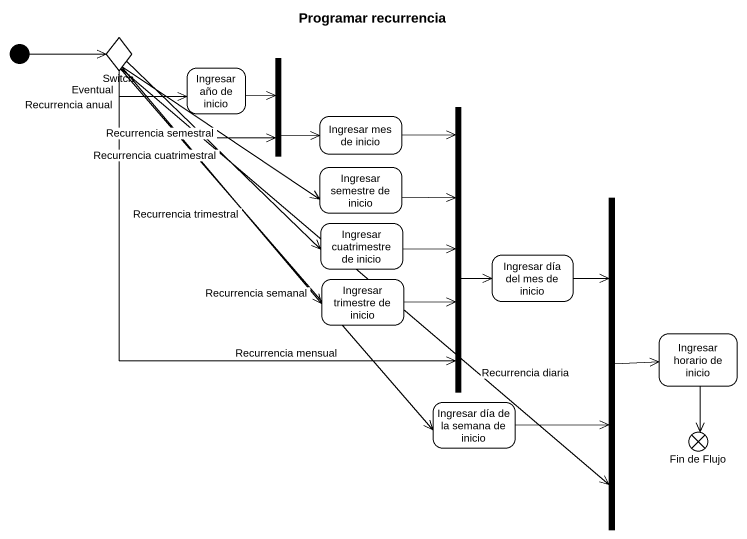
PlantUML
@startuml
title Programar recurrencia
hide empty description
state Switch <<choice>>
state fork1 <<join>>
state "Ingresar año de inicio" as Ingresar_año_de_inicio
state "Ingresar mes de inicio" as Ingresar_mes_de_inicio
state fork2 <<join>>
state "Ingresar semestre de inicio" as Ingresar_semestre_de_inicio
state "Ingresar cuatrimestre de inicio" as Ingresar_cuatrimestre_de
state fork3 <<join>>
state "Ingresar trimestre de inicio" as Ingresar_trimestre_de_inicio
state "Ingresar día del mes de inicio" as Ingresar_día_del_mes_de
state "Ingresar horario de inicio" as Ingresar_horario_de_inicio
state "Ingresar día de la semana de inicio" as Ingresar_día_de_la_semana
state "Fin de Flujo" as Fin_de_Flujo <<end>>
[*] -right-> Switch
Switch -right-> fork1 : Recurrencia anual
Switch -right-> Ingresar_año_de_inicio : Eventual
Switch -right-> fork2 : Recurrencia mensual
Switch -right-> Ingresar_semestre_de_inicio : Recurrencia semestral
Switch --> Ingresar_cuatrimestre_de : Recurrencia cuatrimestral
Switch --> fork3 : Recurrencia diaria
Switch --> Ingresar_trimestre_de_inicio : Recurrencia trimestral
Switch --> Ingresar_día_de_la_semana : Recurrencia semanal
fork1 -right-> Ingresar_mes_de_inicio
Ingresar_año_de_inicio -right-> fork1
Ingresar_mes_de_inicio --> fork2
fork2 -right-> Ingresar_día_del_mes_de
Ingresar_semestre_de_inicio --> fork2
Ingresar_cuatrimestre_de -right-> fork2
fork3 -right-> Ingresar_horario_de_inicio
Ingresar_trimestre_de_inicio -right-> fork2
Ingresar_día_del_mes_de --> fork3
Ingresar_horario_de_inicio --> Fin_de_Flujo
Ingresar_día_de_la_semana -right-> fork3
@enduml
